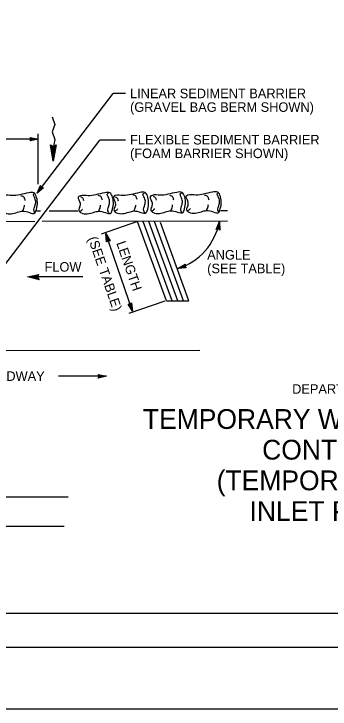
# Model space of a CAD drawing. Extents: x -894 to 866, y -476 to 714.
# Drawn here: x 276 to 508, y -476 to 33 of the extents above; entities that cross this region are included whole.
import ezdxf

# ---------------------------------------------------------------- set-up
doc = ezdxf.new("R2010")
doc.units = 0
for name, color, linetype in [('10 Sheet Format', 7, 'Continuous'), ('57 Undefined', 7, 'Continuous'), ('60 Nongeo Data', 7, 'Continuous'), ('63 Seal and Sig', 7, 'Continuous')]:
    doc.layers.add(name, color=color, linetype=linetype)

msp = doc.modelspace()

# ---------------------------------------------------------------- linework, layer by layer
at = {"layer": '10 Sheet Format'}
for p, q in [((-813.45, -406.04), (811.55, -406.04)), ((-863.46, -431.04), (836.55, -431.04))]:
    msp.add_line(p, q, dxfattribs=at)
for points in [[(-894.04, 713.56), (865.96, 713.56), (865.96, -476.44), (-894.04, -476.44)], [(-863.46, -431.04), (836.55, -431.04), (836.55, 668.96), (-863.46, 668.96)]]:
    msp.add_lwpolyline(points, close=True, dxfattribs=at)
at = {"layer": '57 Undefined'}
for p, q in [((293.16, -98.07), (348.95, -24.98)), ((358.07, -24.98), (348.95, -24.98)), ((294.05, -91.54), (294.05, -54.47)), ((294.13, -58.46), (241.42, -58.46)), ((263.61, -158.41), (339.28, -59.26)), ((358.07, -59.26), (339.28, -59.26)), ((366.67, -118.89), (340.04, -128.07)), ((363.07, -184.6), (343.45, -127.66)), ((386.77, -177.2), (360.43, -186.27)), ((343.95, -232.37), (308.99, -232.37)), ((17.44, -320.81), (315.87, -320.81)), ((20.01, -342.25), (313.13, -342.25))]:
    msp.add_line(p, q, dxfattribs=at)
msp.add_arc((383.19, -110.92), 44.33, 287.3352, 349.5749, dxfattribs=at)
at = {"layer": '60 Nongeo Data'}
for p, q in [((288.13, -57.12), (288.13, -57.12)), ((288.13, -59.79), (288.13, -59.79)), ((294.13, -58.46), (294.13, -58.46)), ((295.74, -92.5), (295.74, -92.5)), ((297.87, -94.12), (297.87, -94.12)), ((293.16, -98.07), (293.16, -98.07)), ((387.91, -176.94), (366.74, -118.78)), ((392.06, -176.95), (370.88, -118.77)), ((396.21, -176.95), (375.03, -118.76)), ((400.36, -176.95), (379.18, -118.76)), ((404.5, -176.91), (383.67, -119.68)), ((426.79, -118.94), (426.79, -118.94)), ((424.38, -124.6), (424.38, -124.6)), ((427.01, -125.08), (427.01, -125.08)), ((343.45, -127.66), (343.45, -127.66)), ((344.13, -133.77), (344.13, -133.77)), ((346.66, -132.9), (346.66, -132.9)), ((401.73, -150.18), (401.73, -150.18)), ((402.52, -152.73), (402.52, -152.73)), ((286.07, -159.45), (294.33, -157.78)), ((294.33, -157.77), (293.42, -159.69)), ((294.33, -157.77), (294.33, -157.77)), ((396.4, -153.24), (396.4, -153.24)), ((294.77, -161.7), (286.07, -159.45)), ((286.07, -159.45), (286.07, -159.45)), ((326.68, -159.46), (287.87, -159.46)), ((294.4, -161.17), (288.02, -159.52)), ((288.03, -159.51), (294.06, -158.29)), ((289.97, -159.58), (293.86, -158.79)), ((294.01, -160.63), (289.97, -159.58)), ((291.93, -159.65), (293.59, -159.31)), ((293.71, -160.11), (291.93, -159.65)), ((293.42, -159.69), (294.77, -161.7)), ((294.77, -161.7), (294.77, -161.7)), ((359.85, -179.36), (359.85, -179.36)), ((362.38, -178.49), (362.38, -178.49)), ((363.07, -184.6), (363.07, -184.6)), ((337.95, -231.03), (337.95, -231.03)), ((337.95, -233.7), (337.95, -233.7)), ((343.95, -232.37), (343.95, -232.37))]:
    msp.add_line(p, q, dxfattribs=at)
for points in [[(288.13, -57.12), (294.13, -58.46), (288.13, -59.79), (288.35, -59.44), (292.74, -58.46), (288.35, -57.48), (288.56, -57.83), (291.37, -58.46), (288.56, -59.08), (288.77, -58.73), (289.99, -58.46), (288.77, -58.19), (288.93, -58.46), (288.13, -59.79), (288.93, -58.46)], [(297.87, -94.12), (293.16, -98.07), (295.74, -92.5), (295.9, -92.88), (294, -96.97), (297.46, -94.07), (297.05, -94.02), (294.84, -95.88), (296.05, -93.27), (296.2, -93.65), (295.68, -94.78), (296.64, -93.98), (296.32, -93.94), (295.74, -92.5), (296.32, -93.94)], [(424.38, -124.6), (426.79, -118.94), (427.01, -125.08), (426.7, -124.81), (426.54, -120.31), (424.77, -124.45), (425.16, -124.31), (426.29, -121.66), (426.39, -124.53), (426.08, -124.26), (426.03, -123.02), (425.55, -124.17), (425.85, -124.05), (427.01, -125.08), (425.85, -124.05)], [(344.13, -133.77), (343.45, -127.66), (346.66, -132.9), (346.25, -132.81), (343.9, -128.97), (344.4, -133.45), (344.67, -133.14), (344.34, -130.27), (345.85, -132.73), (345.44, -132.64), (344.79, -131.58), (344.93, -132.82), (345.14, -132.58), (346.66, -132.9), (345.14, -132.58)], [(402.52, -152.73), (396.4, -153.24), (401.73, -150.18), (401.63, -150.58), (397.72, -152.82), (402.22, -152.45), (401.91, -152.18), (399.04, -152.41), (401.53, -150.98), (401.43, -151.38), (400.35, -152), (401.6, -151.9), (401.36, -151.69), (401.73, -150.18), (401.36, -151.69)], [(362.38, -178.49), (363.07, -184.6), (359.85, -179.36), (360.26, -179.45), (362.61, -183.29), (362.11, -178.81), (361.85, -179.12), (362.17, -181.99), (360.66, -179.53), (361.07, -179.62), (361.72, -180.68), (361.58, -179.44), (361.37, -179.68), (359.85, -179.36), (361.37, -179.68)], [(337.95, -231.03), (343.95, -232.37), (337.95, -233.7), (338.17, -233.34), (342.56, -232.37), (338.17, -231.38), (338.38, -231.74), (341.19, -232.37), (338.38, -232.99), (338.59, -232.63), (339.81, -232.36), (338.59, -232.09), (338.75, -232.37), (337.95, -233.7), (338.75, -232.37)]]:
    msp.add_lwpolyline(points, close=True, dxfattribs=at)
for points in [[(292.98, -111.02), (295.78, -111.01)], [(302.15, -111), (323.03, -110.97)], [(427.71, -110.8), (432.68, -110.79)], [(26.86, -119.11), (291.65, -118.68)], [(296.9, -118.67), (432.67, -118.45)], [(387.91, -176.94), (404.5, -176.91)], [(-77.38, -213.96), (412.33, -213.16)]]:
    msp.add_lwpolyline(points, dxfattribs=at)
for points in [[(403.17, -108.22), (402.75, -110.36), (404.48, -112.04), (413.59, -111.64), (417.31, -110.8), (422.29, -111.8), (426.41, -111.99), (427.05, -110.65), (427.54, -100.58), (425.51, -97.31), (421.71, -97.28), (415.2, -98.73), (409.5, -99.47), (403.72, -99.5), (402.28, -100.6), (402.82, -102.51), (403.57, -107.19), (403.09, -108.46)], [(268.44, -108.55), (268, -110.68), (269.71, -112.38), (278.82, -112.07), (282.56, -111.26), (287.53, -112.3), (291.64, -112.54), (292.3, -111.2), (292.87, -101.14), (290.87, -97.85), (287.08, -97.78), (280.56, -99.17), (274.85, -99.86), (269.07, -99.84), (267.62, -100.92), (268.14, -102.83), (268.85, -107.53), (268.35, -108.79)], [(281.26, -99.9), (283.61, -101.13), (283.91, -102.09), (284.29, -103.36)], [(291.64, -112.62), (290.95, -111.18), (291.9, -106.67), (292.12, -103.5), (290.76, -99.99), (290.54, -99.03), (291.58, -98.18)], [(324.17, -108.72), (323.75, -110.86), (325.48, -112.54), (334.59, -112.14), (338.31, -111.3), (343.29, -112.3), (347.41, -112.49), (348.05, -111.15), (348.54, -101.08), (346.51, -97.81), (342.71, -97.78), (336.2, -99.23), (330.5, -99.97), (324.72, -100), (323.29, -101.1), (323.82, -103.01), (324.57, -107.69), (324.09, -108.96)], [(325.04, -100.56), (326.77, -101.84), (327.15, -103.51)], [(337.71, -99.56), (340.07, -100.77), (340.38, -101.72), (340.77, -103)], [(345.82, -112.36), (345.12, -110.93), (346.03, -106.41), (346.22, -103.24), (344.82, -99.74), (344.59, -98.79), (345.63, -97.92)], [(349.97, -108.55), (349.56, -110.69), (351.29, -112.37), (360.39, -111.97), (364.12, -111.13), (369.1, -112.13), (373.21, -112.32), (373.86, -110.98), (374.34, -100.91), (372.31, -97.64), (368.51, -97.61), (362.01, -99.06), (356.3, -99.8), (350.52, -99.83), (349.09, -100.93), (349.63, -102.84), (350.38, -107.52), (349.89, -108.79)], [(350.44, -100.78), (352.17, -102.06), (352.55, -103.73)], [(363.12, -98.99), (365.48, -100.2), (365.79, -101.15), (366.18, -102.42)], [(372.02, -112.39), (371.32, -110.96), (372.23, -106.44), (372.42, -103.27), (371.02, -99.77), (370.79, -98.82), (371.83, -97.95)], [(376.97, -108.39), (376.55, -110.53), (378.28, -112.21), (387.39, -111.81), (391.11, -110.97), (396.09, -111.97), (400.21, -112.16), (400.85, -110.82), (401.33, -100.75), (399.31, -97.48), (395.51, -97.45), (389, -98.9), (383.3, -99.64), (377.52, -99.67), (376.08, -100.77), (376.62, -102.67), (377.37, -107.36), (376.89, -108.63)], [(378.23, -100.23), (379.96, -101.51), (380.34, -103.18)], [(390.11, -99.62), (392.47, -100.83), (392.78, -101.78), (393.16, -103.06)], [(399.21, -112.23), (398.51, -110.8), (399.42, -106.28), (399.61, -103.11), (398.21, -99.61), (397.99, -98.66), (399.02, -97.79)], [(415.91, -99.45), (418.28, -100.66), (418.58, -101.61), (418.97, -102.89)], [(426.41, -112.07), (425.71, -110.64), (426.62, -106.13), (426.8, -102.95), (425.41, -99.45), (425.18, -98.5), (426.21, -97.64)], [(282.56, -111.34), (283.8, -108.19), (283.98, -106.93)], [(338.31, -111.38), (339.53, -108.22), (339.7, -106.95)], [(364.12, -111.21), (365.33, -108.05), (365.5, -106.78)], [(391.11, -111.05), (392.33, -107.89), (392.5, -106.62)], [(417.31, -110.88), (418.53, -107.72), (418.7, -106.45)], [(323.99, -111.42), (326.05, -110.4), (326.54, -109.69)], [(349.79, -111.24), (351.86, -110.23), (352.34, -109.52)], [(376.79, -111.08), (378.85, -110.07), (379.33, -109.36)], [(402.99, -110.92), (405.05, -109.9), (405.53, -109.19)]]:
    msp.add_spline(points, degree=3, dxfattribs=at)
at = {"layer": '63 Seal and Sig'}
for p, q in [((305.05, -74.61), (303.04, -62.58)), ((303.04, -62.58), (305.15, -63.83)), ((305.08, -71.74), (303.6, -62.91)), ((305.1, -68.89), (304.17, -63.25)), ((305.13, -65.97), (304.73, -63.58)), ((307.28, -62.61), (305.05, -74.61)), ((306.72, -62.94), (305.08, -71.74)), ((306.15, -63.26), (305.1, -68.89)), ((305.57, -63.59), (305.13, -65.97)), ((305.15, -63.83), (307.28, -62.61))]:
    msp.add_line(p, q, dxfattribs=at)
msp.add_lwpolyline([(304.36, -42.18), (306.29, -47.7), (304.26, -53.19), (306.19, -58.71), (305.15, -63.83), (305.05, -74.61)], dxfattribs=at)

# ---------------------------------------------------------------- texts
at = {"layer": '10 Sheet Format'}
for s, height, p in [('DEPARTMENT OF TRANSPORTATION', 7, (480.08, -245.17)), ('TEMPORARY WATER POLLUTION', 14.5, (370.72, -270.94)), ('CONTROL DETAILS', 14.5, (458.11, -293.44)), ('(TEMPORARY DRAINAGE', 14.5, (424.78, -315.94)), ('INLET PROTECTION)', 14.5, (448.86, -338.44))]:
    msp.add_text(s, height=height, dxfattribs=at).set_placement(p)
at = {"layer": '57 Undefined'}
for s, p in [('LINEAR SEDIMENT BARRIER', (361.31, -28.41)), ('(GRAVEL BAG BERM SHOWN)', (361.31, -38.41)), ('FLEXIBLE SEDIMENT BARRIER', (361.31, -62.35)), ('(FOAM BARRIER SHOWN)', (361.31, -72.35)), ('ANGLE ', (417.83, -146.77)), ('(SEE TABLE)', (417.83, -156.77)), ('ROADWAY', (250.39, -235.73))]:
    msp.add_text(s, height=7, dxfattribs=at).set_placement(p)
for s, p in [('(SEE TABLE)', (330.37, -131.2)), ('LENGTH', (351.14, -134.6))]:
    msp.add_text(s, height=7, rotation=289.0018, dxfattribs=at).set_placement(p)
at = {"layer": '60 Nongeo Data'}
msp.add_text('FLOW', height=7, dxfattribs=at).set_placement((298.68, -155.61))

doc.saveas('drawing.dxf')
